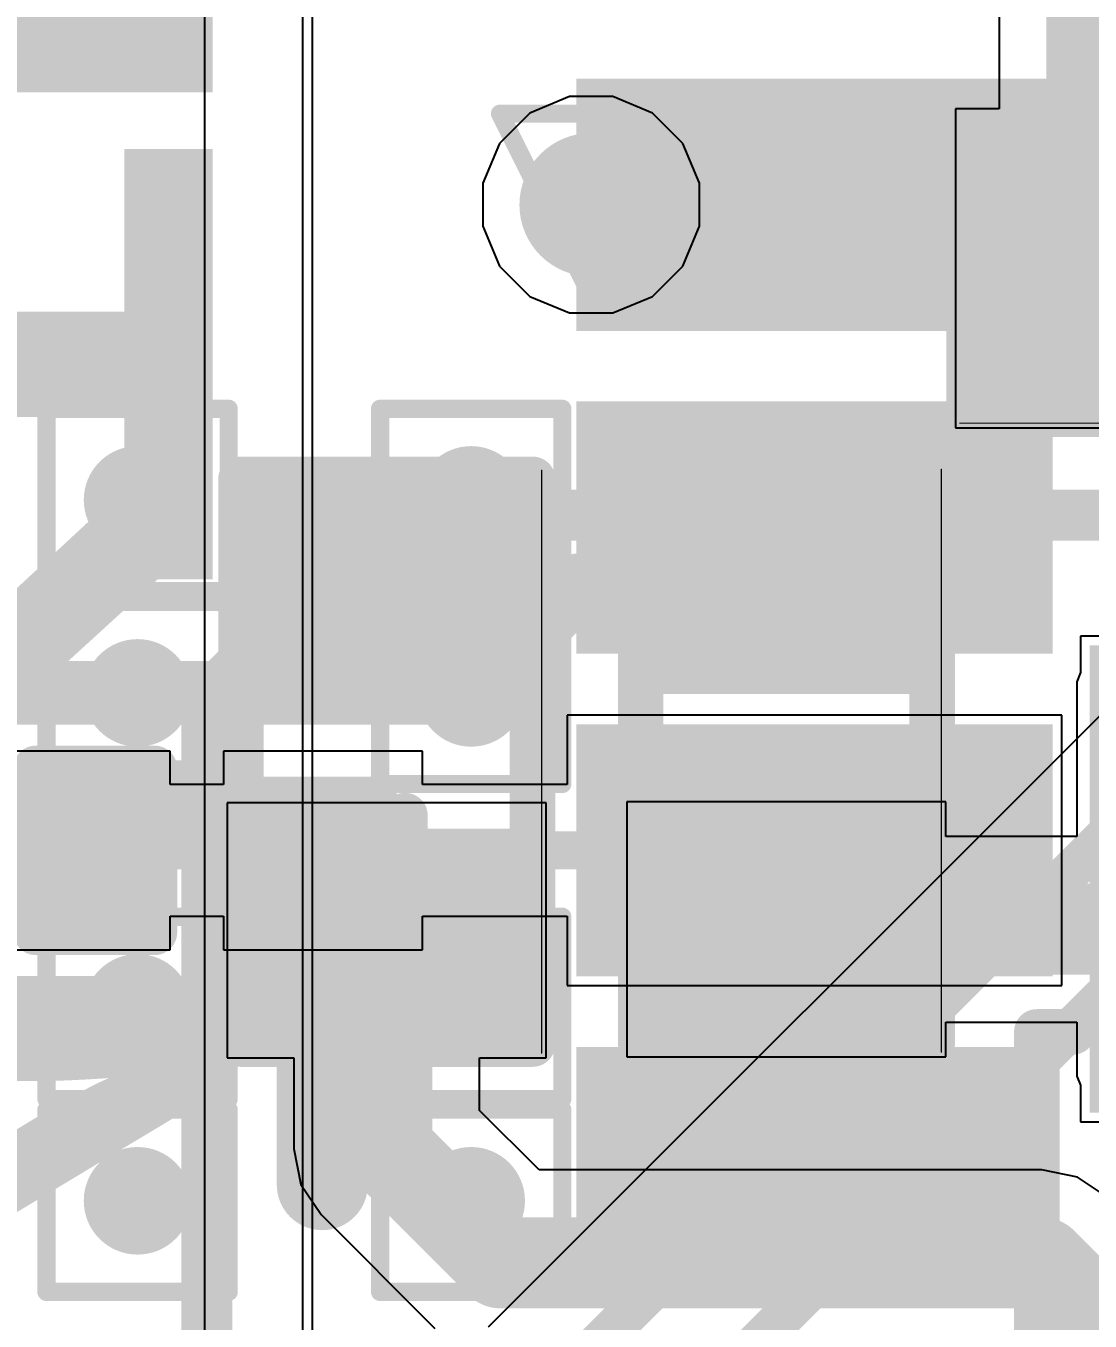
# Model space of a CAD drawing. Header units: inches. Extents: x -6 to 284, y -12 to 154.
# Drawn here: x 17.162 to 20.129, y 9.283 to 12.894 of the extents above; entities that cross this region are included whole.
import ezdxf

# ---------------------------------------------------------------- set-up
doc = ezdxf.new("R2010")
doc.units = ezdxf.units.IN
for name, color, linetype in [('Bottom Layer', 5, 'Continuous'), ('Bottom Overlay', 54, 'Continuous'), ('Bottom Paste', 16, 'Continuous'), ('Bottom Solder', 6, 'Continuous'), ('Drill Drawing', 1, 'Continuous'), ('GND-1', 16, 'Continuous'), ('GND-2', 90, 'Continuous'), ('GND-3', 216, 'Continuous'), ('GND-4', 54, 'Continuous'), ('PWR-1', 156, 'Continuous'), ('PWR-2', 130, 'Continuous'), ('Signal L1', 76, 'Continuous'), ('Signal L2', 6, 'Continuous'), ('Top Layer', 1, 'Continuous'), ('Top Overlay', 2, 'Continuous'), ('Top Paste', 8, 'Continuous'), ('Top Solder', 216, 'Continuous'), ('Via Holes', 16, 'Continuous')]:
    doc.layers.add(name, color=color, linetype=linetype)
doc.styles.add('Bauhaus 93_Bold', font='', dxfattribs={"height": 0.2})
doc.styles.get('Bauhaus 93_Bold').set_extended_font_data('Bauhaus 93', bold=True)

# ---------------------------------------------------------------- blocks, each defined once
blk = doc.blocks.new('SOT_23_5_B_14')
at = {"layer": 'Bottom Solder'}
blk.add_hatch(color=6, dxfattribs=at).paths.add_polyline_path([(0.6484, 1.3516), (1.9516, 1.3516), (1.9516, 0.5484), (0.6484, 0.5484)])
at = {"layer": 'Bottom Overlay'}
for points in [[(-0.879, 1.4986, 0.127, 0.127, 0), (0.8736, 1.4986, 0.127, 0.127, 0)], [(0.8736, 1.4986, 0.127, 0.127, 0), (0.8736, 1.3986, 0.127, 0.127, 0)]]:
    blk.add_lwpolyline(points, format="xyseb", dxfattribs=at)
for points in [[(0.8418, 1.4986, 0.0635, 0.0635, 1), (0.9053, 1.4986, 0.0635, 0.0635, 1)], [(0.8418, 1.4986, 0.0635, 0.0635, 1), (0.9053, 1.4986, 0.0635, 0.0635, 1)], [(0.8418, 1.3986, 0.0635, 0.0635, 1), (0.9053, 1.3986, 0.0635, 0.0635, 1)]]:
    blk.add_lwpolyline(points, format="xyseb", close=True, dxfattribs=at)
blk = doc.blocks.new('R___0402_B_41')
at = {"layer": 'Bottom Layer'}
for points in [[(-0.2413, 0.3175), (-0.2413, -0.3175), (-0.6985, -0.3175), (-0.6985, 0.3175)], [(0.6985, 0.3175), (0.6985, -0.3175), (0.2413, -0.3175), (0.2413, 0.3175)]]:
    blk.add_hatch(color=5, dxfattribs=at).paths.add_polyline_path(points)
at = {"layer": 'Bottom Paste'}
for points in [[(-0.2413, 0.3175), (-0.2413, -0.3175), (-0.6985, -0.3175), (-0.6985, 0.3175)], [(0.6985, 0.3175), (0.6985, -0.3175), (0.2413, -0.3175), (0.2413, 0.3175)]]:
    blk.add_hatch(color=16, dxfattribs=at).paths.add_polyline_path(points)
at = {"layer": 'Bottom Solder'}
for points in [[(-0.1863, 0.3725), (-0.1863, -0.3725), (-0.7535, -0.3725), (-0.7535, 0.3725)], [(0.7535, 0.3725), (0.7535, -0.3725), (0.1863, -0.3725), (0.1863, 0.3725)]]:
    blk.add_hatch(color=6, dxfattribs=at).paths.add_polyline_path(points)
at = {"layer": 'Bottom Overlay'}
for points in [[(0.7874, 0.4064, 0.127, 0.127, 0), (-0.7874, 0.4064, 0.127, 0.127, 0)], [(-0.7874, -0.4064, 0.127, 0.127, 0), (-0.7874, 0.4064, 0.127, 0.127, 0)], [(0.7874, -0.4064, 0.127, 0.127, 0), (0.7874, 0.4064, 0.127, 0.127, 0)], [(0.8128, 0.4318, 0.00323, 0.00323, 0), (-0.8128, 0.4318, 0.00323, 0.00323, 0)], [(0.7874, -0.4064, 0.127, 0.127, 0), (-0.7874, -0.4064, 0.127, 0.127, 0)]]:
    blk.add_lwpolyline(points, format="xyseb", dxfattribs=at)
for points in [[(-0.8191, 0.4064, 0.0635, 0.0635, 1), (-0.7556, 0.4064, 0.0635, 0.0635, 1)], [(-0.8191, 0.4064, 0.0635, 0.0635, 1), (-0.7556, 0.4064, 0.0635, 0.0635, 1)], [(0.7556, 0.4064, 0.0635, 0.0635, 1), (0.8191, 0.4064, 0.0635, 0.0635, 1)], [(0.7556, 0.4064, 0.0635, 0.0635, 1), (0.8191, 0.4064, 0.0635, 0.0635, 1)], [(-0.8136, 0.4318, 0.00161, 0.00161, 1), (-0.812, 0.4318, 0.00161, 0.00161, 1)], [(0.812, 0.4318, 0.00161, 0.00161, 1), (0.8136, 0.4318, 0.00161, 0.00161, 1)], [(-0.8191, -0.4064, 0.0635, 0.0635, 1), (-0.7556, -0.4064, 0.0635, 0.0635, 1)], [(-0.8191, -0.4064, 0.0635, 0.0635, 1), (-0.7556, -0.4064, 0.0635, 0.0635, 1)], [(0.7556, -0.4064, 0.0635, 0.0635, 1), (0.8191, -0.4064, 0.0635, 0.0635, 1)], [(0.7556, -0.4064, 0.0635, 0.0635, 1), (0.8191, -0.4064, 0.0635, 0.0635, 1)]]:
    blk.add_lwpolyline(points, format="xyseb", close=True, dxfattribs=at)
blk = doc.blocks.new('R___0402_B_47')
at = {"layer": 'Bottom Layer'}
for points in [[(-0.2413, 0.3175), (-0.2413, -0.3175), (-0.6985, -0.3175), (-0.6985, 0.3175)], [(0.6985, 0.3175), (0.6985, -0.3175), (0.2413, -0.3175), (0.2413, 0.3175)]]:
    blk.add_hatch(color=5, dxfattribs=at).paths.add_polyline_path(points)
at = {"layer": 'Bottom Paste'}
for points in [[(-0.2413, 0.3175), (-0.2413, -0.3175), (-0.6985, -0.3175), (-0.6985, 0.3175)], [(0.6985, 0.3175), (0.6985, -0.3175), (0.2413, -0.3175), (0.2413, 0.3175)]]:
    blk.add_hatch(color=16, dxfattribs=at).paths.add_polyline_path(points)
at = {"layer": 'Bottom Solder'}
for points in [[(-0.1863, 0.3725), (-0.1863, -0.3725), (-0.7535, -0.3725), (-0.7535, 0.3725)], [(0.7535, 0.3725), (0.7535, -0.3725), (0.1863, -0.3725), (0.1863, 0.3725)]]:
    blk.add_hatch(color=6, dxfattribs=at).paths.add_polyline_path(points)
at = {"layer": 'Bottom Overlay'}
for points in [[(0.7874, 0.4064, 0.127, 0.127, 0), (-0.7874, 0.4064, 0.127, 0.127, 0)], [(-0.7874, -0.4064, 0.127, 0.127, 0), (-0.7874, 0.4064, 0.127, 0.127, 0)], [(0.7874, -0.4064, 0.127, 0.127, 0), (0.7874, 0.4064, 0.127, 0.127, 0)], [(0.8128, 0.4318, 0.00323, 0.00323, 0), (-0.8128, 0.4318, 0.00323, 0.00323, 0)], [(0.7874, -0.4064, 0.127, 0.127, 0), (-0.7874, -0.4064, 0.127, 0.127, 0)]]:
    blk.add_lwpolyline(points, format="xyseb", dxfattribs=at)
for points in [[(-0.8191, 0.4064, 0.0635, 0.0635, 1), (-0.7556, 0.4064, 0.0635, 0.0635, 1)], [(-0.8191, 0.4064, 0.0635, 0.0635, 1), (-0.7556, 0.4064, 0.0635, 0.0635, 1)], [(0.7556, 0.4064, 0.0635, 0.0635, 1), (0.8191, 0.4064, 0.0635, 0.0635, 1)], [(0.7556, 0.4064, 0.0635, 0.0635, 1), (0.8191, 0.4064, 0.0635, 0.0635, 1)], [(-0.8136, 0.4318, 0.00161, 0.00161, 1), (-0.812, 0.4318, 0.00161, 0.00161, 1)], [(0.812, 0.4318, 0.00161, 0.00161, 1), (0.8136, 0.4318, 0.00161, 0.00161, 1)], [(-0.8191, -0.4064, 0.0635, 0.0635, 1), (-0.7556, -0.4064, 0.0635, 0.0635, 1)], [(-0.8191, -0.4064, 0.0635, 0.0635, 1), (-0.7556, -0.4064, 0.0635, 0.0635, 1)], [(0.7557, -0.4064, 0.0635, 0.0635, 1), (0.8192, -0.4064, 0.0635, 0.0635, 1)], [(0.7557, -0.4064, 0.0635, 0.0635, 1), (0.8192, -0.4064, 0.0635, 0.0635, 1)]]:
    blk.add_lwpolyline(points, format="xyseb", close=True, dxfattribs=at)
blk = doc.blocks.new('R___0402_B_48')
at = {"layer": 'Bottom Layer'}
for points in [[(-0.2413, 0.3175), (-0.2413, -0.3175), (-0.6985, -0.3175), (-0.6985, 0.3175)], [(0.6985, 0.3175), (0.6985, -0.3175), (0.2413, -0.3175), (0.2413, 0.3175)]]:
    blk.add_hatch(color=5, dxfattribs=at).paths.add_polyline_path(points)
at = {"layer": 'Bottom Paste'}
for points in [[(-0.2413, 0.3175), (-0.2413, -0.3175), (-0.6985, -0.3175), (-0.6985, 0.3175)], [(0.6985, 0.3175), (0.6985, -0.3175), (0.2413, -0.3175), (0.2413, 0.3175)]]:
    blk.add_hatch(color=16, dxfattribs=at).paths.add_polyline_path(points)
at = {"layer": 'Bottom Solder'}
for points in [[(-0.1863, 0.3725), (-0.1863, -0.3725), (-0.7535, -0.3725), (-0.7535, 0.3725)], [(0.7535, 0.3725), (0.7535, -0.3725), (0.1863, -0.3725), (0.1863, 0.3725)]]:
    blk.add_hatch(color=6, dxfattribs=at).paths.add_polyline_path(points)
at = {"layer": 'Bottom Overlay'}
for points in [[(0.7874, 0.4064, 0.127, 0.127, 0), (-0.7874, 0.4064, 0.127, 0.127, 0)], [(-0.7874, 0.4064, 0.127, 0.127, 0), (-0.7874, -0.4064, 0.127, 0.127, 0)], [(0.7874, 0.4064, 0.127, 0.127, 0), (0.7874, -0.4064, 0.127, 0.127, 0)], [(0.8128, 0.4318, 0.00323, 0.00323, 0), (-0.8128, 0.4318, 0.00323, 0.00323, 0)], [(0.7874, -0.4064, 0.127, 0.127, 0), (-0.7874, -0.4064, 0.127, 0.127, 0)]]:
    blk.add_lwpolyline(points, format="xyseb", dxfattribs=at)
for points in [[(-0.8191, 0.4064, 0.0635, 0.0635, 1), (-0.7556, 0.4064, 0.0635, 0.0635, 1)], [(-0.8191, 0.4064, 0.0635, 0.0635, 1), (-0.7556, 0.4064, 0.0635, 0.0635, 1)], [(0.7556, 0.4064, 0.0635, 0.0635, 1), (0.8191, 0.4064, 0.0635, 0.0635, 1)], [(0.7556, 0.4064, 0.0635, 0.0635, 1), (0.8191, 0.4064, 0.0635, 0.0635, 1)], [(-0.8136, 0.4318, 0.00161, 0.00161, 1), (-0.812, 0.4318, 0.00161, 0.00161, 1)], [(0.812, 0.4318, 0.00161, 0.00161, 1), (0.8136, 0.4318, 0.00161, 0.00161, 1)], [(-0.8191, -0.4064, 0.0635, 0.0635, 1), (-0.7556, -0.4064, 0.0635, 0.0635, 1)], [(-0.8191, -0.4064, 0.0635, 0.0635, 1), (-0.7556, -0.4064, 0.0635, 0.0635, 1)], [(0.7556, -0.4064, 0.0635, 0.0635, 1), (0.8191, -0.4064, 0.0635, 0.0635, 1)], [(0.7556, -0.4064, 0.0635, 0.0635, 1), (0.8191, -0.4064, 0.0635, 0.0635, 1)]]:
    blk.add_lwpolyline(points, format="xyseb", close=True, dxfattribs=at)
blk = doc.blocks.new('AP6275S__125')
at = {"layer": 'Top Layer'}
for points in [[(-7.7475, -0.65), (-6.6225, -0.65), (-6.6225, -1.15), (-7.7475, -1.15)], [(-7.7475, -1.55), (-6.6225, -1.55), (-6.6225, -2.05), (-7.7475, -2.05)], [(-7.7475, -2.45), (-6.6225, -2.45), (-6.6225, -2.95), (-7.7475, -2.95)], [(-7.7475, -3.35), (-6.6225, -3.35), (-6.6225, -3.85), (-7.7475, -3.85)]]:
    blk.add_hatch(color=1, dxfattribs=at).paths.add_polyline_path(points)
at = {"layer": 'Top Paste'}
for points in [[(-7.7475, -0.65), (-6.6225, -0.65), (-6.6225, -1.15), (-7.7475, -1.15)], [(-7.7475, -1.55), (-6.6225, -1.55), (-6.6225, -2.05), (-7.7475, -2.05)], [(-7.7475, -2.45), (-6.6225, -2.45), (-6.6225, -2.95), (-7.7475, -2.95)], [(-7.7475, -3.35), (-6.6225, -3.35), (-6.6225, -3.85), (-7.7475, -3.85)]]:
    blk.add_hatch(color=8, dxfattribs=at).paths.add_polyline_path(points)
at = {"layer": 'Top Solder'}
for points in [[(-7.8491, -0.5484), (-6.5209, -0.5484), (-6.5209, -1.2516), (-7.8491, -1.2516)], [(-7.8491, -1.4484), (-6.5209, -1.4484), (-6.5209, -2.1516), (-7.8491, -2.1516)], [(-7.8491, -2.3484), (-6.5209, -2.3484), (-6.5209, -3.0516), (-7.8491, -3.0516)], [(-7.8491, -3.2484), (-6.5209, -3.2484), (-6.5209, -3.9516), (-7.8491, -3.9516)]]:
    blk.add_hatch(color=216, dxfattribs=at).paths.add_polyline_path(points)
blk = doc.blocks.new('C___0201_331')
at = {"layer": 'Top Layer'}
for points in [[(-0.45, 0.15), (-0.15, 0.15), (-0.15, -0.15), (-0.45, -0.15)], [(0.15, 0.15), (0.45, 0.15), (0.45, -0.15), (0.15, -0.15)]]:
    blk.add_hatch(color=1, dxfattribs=at).paths.add_polyline_path(points)
at = {"layer": 'Top Paste'}
for points in [[(-0.45, 0.15), (-0.15, 0.15), (-0.15, -0.15), (-0.45, -0.15)], [(0.15, 0.15), (0.45, 0.15), (0.45, -0.15), (0.15, -0.15)]]:
    blk.add_hatch(color=8, dxfattribs=at).paths.add_polyline_path(points)
at = {"layer": 'Top Solder'}
for points in [[(-0.505, 0.205), (-0.095, 0.205), (-0.095, -0.205), (-0.505, -0.205)], [(0.095, 0.205), (0.505, 0.205), (0.505, -0.205), (0.095, -0.205)]]:
    blk.add_hatch(color=216, dxfattribs=at).paths.add_polyline_path(points)
at = {"layer": 'Top Overlay'}
for points in [[(-0.5334, 0.2286, 0.127, 0.127, 0), (-0.2032, 0.2286, 0.127, 0.127, 0)], [(-0.5334, -0.2286, 0.127, 0.127, 0), (-0.5334, 0.2286, 0.127, 0.127, 0)], [(0.2032, 0.2286, 0.127, 0.127, 0), (0.5334, 0.2286, 0.127, 0.127, 0)], [(0.5334, -0.2286, 0.127, 0.127, 0), (0.5334, 0.2286, 0.127, 0.127, 0)], [(-0.2032, -0.2286, 0.127, 0.127, 0), (-0.5334, -0.2286, 0.127, 0.127, 0)], [(0.5334, -0.2286, 0.127, 0.127, 0), (0.2032, -0.2286, 0.127, 0.127, 0)]]:
    blk.add_lwpolyline(points, format="xyseb", dxfattribs=at)
for points in [[(-0.5652, 0.2286, 0.0635, 0.0635, 1), (-0.5017, 0.2286, 0.0635, 0.0635, 1)], [(-0.5652, 0.2286, 0.0635, 0.0635, 1), (-0.5017, 0.2286, 0.0635, 0.0635, 1)], [(-0.235, 0.2286, 0.0635, 0.0635, 1), (-0.1715, 0.2286, 0.0635, 0.0635, 1)], [(0.1714, 0.2286, 0.0635, 0.0635, 1), (0.2349, 0.2286, 0.0635, 0.0635, 1)], [(0.5016, 0.2286, 0.0635, 0.0635, 1), (0.5651, 0.2286, 0.0635, 0.0635, 1)], [(0.5016, 0.2286, 0.0635, 0.0635, 1), (0.5651, 0.2286, 0.0635, 0.0635, 1)], [(-0.5652, -0.2286, 0.0635, 0.0635, 1), (-0.5017, -0.2286, 0.0635, 0.0635, 1)], [(-0.5652, -0.2286, 0.0635, 0.0635, 1), (-0.5017, -0.2286, 0.0635, 0.0635, 1)], [(-0.235, -0.2286, 0.0635, 0.0635, 1), (-0.1715, -0.2286, 0.0635, 0.0635, 1)], [(0.1714, -0.2286, 0.0635, 0.0635, 1), (0.2349, -0.2286, 0.0635, 0.0635, 1)], [(0.5016, -0.2286, 0.0635, 0.0635, 1), (0.5651, -0.2286, 0.0635, 0.0635, 1)], [(0.5016, -0.2286, 0.0635, 0.0635, 1), (0.5651, -0.2286, 0.0635, 0.0635, 1)]]:
    blk.add_lwpolyline(points, format="xyseb", close=True, dxfattribs=at)
blk = doc.blocks.new('CAP_0201_488')
at = {"layer": 'Top Layer'}
for points in [[(-0.45, 0.15), (-0.15, 0.15), (-0.15, -0.15), (-0.45, -0.15)], [(0.15, 0.15), (0.45, 0.15), (0.45, -0.15), (0.15, -0.15)]]:
    blk.add_hatch(color=1, dxfattribs=at).paths.add_polyline_path(points)
at = {"layer": 'Top Paste'}
for points in [[(-0.45, 0.15), (-0.15, 0.15), (-0.15, -0.15), (-0.45, -0.15)], [(0.15, 0.15), (0.45, 0.15), (0.45, -0.15), (0.15, -0.15)]]:
    blk.add_hatch(color=8, dxfattribs=at).paths.add_polyline_path(points)
at = {"layer": 'Top Solder'}
for points in [[(-0.505, 0.205), (-0.095, 0.205), (-0.095, -0.205), (-0.505, -0.205)], [(0.095, 0.205), (0.505, 0.205), (0.505, -0.205), (0.095, -0.205)]]:
    blk.add_hatch(color=216, dxfattribs=at).paths.add_polyline_path(points)
at = {"layer": 'Top Overlay'}
for points in [[(-0.2032, 0.2286, 0.127, 0.127, 0), (-0.5334, 0.2286, 0.127, 0.127, 0)], [(-0.5334, 0.2286, 0.127, 0.127, 0), (-0.5334, -0.2286, 0.127, 0.127, 0)], [(0.5334, 0.2286, 0.127, 0.127, 0), (0.2032, 0.2286, 0.127, 0.127, 0)], [(0.5334, 0.2286, 0.127, 0.127, 0), (0.5334, -0.2286, 0.127, 0.127, 0)], [(-0.2032, -0.2286, 0.127, 0.127, 0), (-0.5334, -0.2286, 0.127, 0.127, 0)], [(0.5334, -0.2286, 0.127, 0.127, 0), (0.2032, -0.2286, 0.127, 0.127, 0)]]:
    blk.add_lwpolyline(points, format="xyseb", dxfattribs=at)
for points in [[(-0.5651, 0.2286, 0.0635, 0.0635, 1), (-0.5016, 0.2286, 0.0635, 0.0635, 1)], [(-0.5651, 0.2286, 0.0635, 0.0635, 1), (-0.5016, 0.2286, 0.0635, 0.0635, 1)], [(-0.2349, 0.2286, 0.0635, 0.0635, 1), (-0.1714, 0.2286, 0.0635, 0.0635, 1)], [(0.1714, 0.2286, 0.0635, 0.0635, 1), (0.2349, 0.2286, 0.0635, 0.0635, 1)], [(0.5016, 0.2286, 0.0635, 0.0635, 1), (0.5651, 0.2286, 0.0635, 0.0635, 1)], [(0.5016, 0.2286, 0.0635, 0.0635, 1), (0.5651, 0.2286, 0.0635, 0.0635, 1)], [(-0.5651, -0.2286, 0.0635, 0.0635, 1), (-0.5016, -0.2286, 0.0635, 0.0635, 1)], [(-0.5651, -0.2286, 0.0635, 0.0635, 1), (-0.5016, -0.2286, 0.0635, 0.0635, 1)], [(-0.2349, -0.2286, 0.0635, 0.0635, 1), (-0.1714, -0.2286, 0.0635, 0.0635, 1)], [(0.1714, -0.2286, 0.0635, 0.0635, 1), (0.2349, -0.2286, 0.0635, 0.0635, 1)], [(0.5016, -0.2286, 0.0635, 0.0635, 1), (0.5651, -0.2286, 0.0635, 0.0635, 1)], [(0.5016, -0.2286, 0.0635, 0.0635, 1), (0.5651, -0.2286, 0.0635, 0.0635, 1)]]:
    blk.add_lwpolyline(points, format="xyseb", close=True, dxfattribs=at)

msp = doc.modelspace()

# ---------------------------------------------------------------- hatches: boundary and pattern name
at = {"layer": 'Bottom Layer'}
h = msp.add_hatch(color=5, dxfattribs=at)
edge = h.paths.add_edge_path()
edge.add_arc((18.7381, 12.3951), 0.2, 0, 360)
at = {"layer": 'GND-1'}
h = msp.add_hatch(color=16, dxfattribs=at)
edge = h.paths.add_edge_path()
edge.add_arc((18.7381, 12.3951), 0.2, 0, 360)
h = msp.add_hatch(color=16, dxfattribs=at)
edge = h.paths.add_edge_path()
edge.add_arc((17.4736, 11.5722), 0.15, 0, 360)
h = msp.add_hatch(color=16, dxfattribs=at)
edge = h.paths.add_edge_path()
edge.add_arc((18.4036, 11.5722), 0.15, 0, 360)
h = msp.add_hatch(color=16, dxfattribs=at)
edge = h.paths.add_edge_path()
edge.add_arc((17.4736, 11.0341), 0.15, 0, 360)
h = msp.add_hatch(color=16, dxfattribs=at)
edge = h.paths.add_edge_path()
edge.add_arc((18.4036, 11.0341), 0.15, 0, 360)
h = msp.add_hatch(color=16, dxfattribs=at)
edge = h.paths.add_edge_path()
edge.add_arc((17.4736, 10.156), 0.15, 0, 360)
h = msp.add_hatch(color=16, dxfattribs=at)
edge = h.paths.add_edge_path()
edge.add_arc((18.4036, 10.156), 0.15, 0, 360)
h = msp.add_hatch(color=16, dxfattribs=at)
edge = h.paths.add_edge_path()
edge.add_arc((17.4736, 9.618), 0.15, 0, 360)
h = msp.add_hatch(color=16, dxfattribs=at)
edge = h.paths.add_edge_path()
edge.add_arc((18.4036, 9.618), 0.15, 0, 360)
at = {"layer": 'GND-2'}
h = msp.add_hatch(color=90, dxfattribs=at)
edge = h.paths.add_edge_path()
edge.add_arc((18.7381, 12.3951), 0.2, 0, 360)
at = {"layer": 'GND-3'}
h = msp.add_hatch(color=216, dxfattribs=at)
edge = h.paths.add_edge_path()
edge.add_arc((18.7381, 12.3951), 0.2, 0, 360)
at = {"layer": 'GND-4'}
h = msp.add_hatch(color=54, dxfattribs=at)
edge = h.paths.add_edge_path()
edge.add_arc((18.7381, 12.3951), 0.2, 0, 360)
at = {"layer": 'PWR-1'}
h = msp.add_hatch(color=156, dxfattribs=at)
edge = h.paths.add_edge_path()
edge.add_arc((18.7381, 12.3951), 0.2, 0, 360)
at = {"layer": 'PWR-2'}
h = msp.add_hatch(color=130, dxfattribs=at)
edge = h.paths.add_edge_path()
edge.add_arc((18.7381, 12.3951), 0.2, 0, 360)
at = {"layer": 'Signal L1'}
h = msp.add_hatch(color=76, dxfattribs=at)
edge = h.paths.add_edge_path()
edge.add_arc((18.7381, 12.3951), 0.2, 0, 360)
h = msp.add_hatch(color=76, dxfattribs=at)
edge = h.paths.add_edge_path()
edge.add_arc((17.4736, 11.5722), 0.15, 0, 360)
h = msp.add_hatch(color=76, dxfattribs=at)
edge = h.paths.add_edge_path()
edge.add_arc((18.4036, 11.5722), 0.15, 0, 360)
h = msp.add_hatch(color=76, dxfattribs=at)
edge = h.paths.add_edge_path()
edge.add_arc((17.4736, 11.0341), 0.15, 0, 360)
h = msp.add_hatch(color=76, dxfattribs=at)
edge = h.paths.add_edge_path()
edge.add_arc((18.4036, 11.0341), 0.15, 0, 360)
h = msp.add_hatch(color=76, dxfattribs=at)
edge = h.paths.add_edge_path()
edge.add_arc((17.4736, 10.156), 0.15, 0, 360)
h = msp.add_hatch(color=76, dxfattribs=at)
edge = h.paths.add_edge_path()
edge.add_arc((18.4036, 10.156), 0.15, 0, 360)
h = msp.add_hatch(color=76, dxfattribs=at)
edge = h.paths.add_edge_path()
edge.add_arc((17.4736, 9.618), 0.15, 0, 360)
h = msp.add_hatch(color=76, dxfattribs=at)
edge = h.paths.add_edge_path()
edge.add_arc((18.4036, 9.618), 0.15, 0, 360)
at = {"layer": 'Signal L2'}
h = msp.add_hatch(color=6, dxfattribs=at)
edge = h.paths.add_edge_path()
edge.add_arc((18.7381, 12.3951), 0.2, 0, 360)
at = {"layer": 'Top Layer'}
h = msp.add_hatch(color=1, dxfattribs=at)
edge = h.paths.add_edge_path()
edge.add_arc((18.7381, 12.3951), 0.2, 0, 360)
h = msp.add_hatch(color=1, dxfattribs=at)
edge = h.paths.add_edge_path()
edge.add_arc((17.4736, 11.5722), 0.15, 0, 360)
h = msp.add_hatch(color=1, dxfattribs=at)
edge = h.paths.add_edge_path()
edge.add_arc((18.4036, 11.5722), 0.15, 0, 360)
h = msp.add_hatch(color=1, dxfattribs=at)
edge = h.paths.add_edge_path()
edge.add_arc((17.4736, 11.0341), 0.15, 0, 360)
h = msp.add_hatch(color=1, dxfattribs=at)
edge = h.paths.add_edge_path()
edge.add_arc((18.4036, 11.0341), 0.15, 0, 360)
h = msp.add_hatch(color=1, dxfattribs=at)
edge = h.paths.add_edge_path()
edge.add_arc((17.4736, 10.156), 0.15, 0, 360)
h = msp.add_hatch(color=1, dxfattribs=at)
edge = h.paths.add_edge_path()
edge.add_arc((18.4036, 10.156), 0.15, 0, 360)
h = msp.add_hatch(color=1, dxfattribs=at)
edge = h.paths.add_edge_path()
edge.add_arc((17.4736, 9.618), 0.15, 0, 360)
h = msp.add_hatch(color=1, dxfattribs=at)
edge = h.paths.add_edge_path()
edge.add_arc((18.4036, 9.618), 0.15, 0, 360)
at = {"layer": 'Via Holes'}
h = msp.add_hatch(color=7, dxfattribs=at)
edge = h.paths.add_edge_path()
edge.add_arc((18.7381, 12.3951), 0.1, 0, 360)
h = msp.add_hatch(color=7, dxfattribs=at)
edge = h.paths.add_edge_path()
edge.add_arc((17.4736, 11.5722), 0.075, 0, 360)
h = msp.add_hatch(color=7, dxfattribs=at)
edge = h.paths.add_edge_path()
edge.add_arc((18.4036, 11.5722), 0.075, 0, 360)
h = msp.add_hatch(color=7, dxfattribs=at)
edge = h.paths.add_edge_path()
edge.add_arc((17.4736, 11.0341), 0.075, 0, 360)
h = msp.add_hatch(color=7, dxfattribs=at)
edge = h.paths.add_edge_path()
edge.add_arc((18.4036, 11.0341), 0.075, 0, 360)
h = msp.add_hatch(color=7, dxfattribs=at)
edge = h.paths.add_edge_path()
edge.add_arc((17.4736, 10.156), 0.075, 0, 360)
h = msp.add_hatch(color=7, dxfattribs=at)
edge = h.paths.add_edge_path()
edge.add_arc((18.4036, 10.156), 0.075, 0, 360)
h = msp.add_hatch(color=7, dxfattribs=at)
edge = h.paths.add_edge_path()
edge.add_arc((17.4736, 9.618), 0.075, 0, 360)
h = msp.add_hatch(color=7, dxfattribs=at)
edge = h.paths.add_edge_path()
edge.add_arc((18.4036, 9.618), 0.075, 0, 360)

# ---------------------------------------------------------------- linework, layer by layer
at = {"layer": 'Bottom Layer'}
for p, q in [((19.8759, 13.0551), (19.8759, 12.6624)), ((19.8759, 12.6624), (19.7533, 12.6624)), ((19.7533, 12.6624), (19.7533, 11.7734)), ((19.7533, 11.7734), (20.3051, 11.7734)), ((20.2038, 11.1923), (20.1021, 11.1923)), ((20.1021, 11.1923), (20.1021, 11.0906)), ((20.1021, 11.0906), (20.0916, 11.0653)), ((20.0916, 11.0653), (20.0916, 10.6341)), ((18.6128, 10.728), (17.7238, 10.728)), ((17.7238, 10.728), (17.7238, 10.0168)), ((18.6128, 10.0168), (18.6128, 10.728)), ((19.727, 10.7308), (18.838, 10.7308)), ((18.838, 10.7308), (18.838, 10.0196)), ((19.727, 10.6341), (19.727, 10.7308)), ((20.0916, 10.6341), (19.727, 10.6341)), ((19.727, 10.0196), (19.727, 10.1162)), ((19.727, 10.1162), (20.0916, 10.1162)), ((20.0916, 10.1162), (20.0916, 9.9653)), ((17.7238, 10.0168), (17.9093, 10.0168)), ((17.9093, 10.0168), (17.9093, 9.7626)), ((18.4272, 9.8698), (18.4272, 10.0168)), ((18.4272, 10.0168), (18.6128, 10.0168)), ((18.838, 10.0196), (19.727, 10.0196)), ((20.0916, 9.9653), (20.1021, 9.94)), ((20.1021, 9.94), (20.1021, 9.8383)), ((18.593, 9.704), (18.4272, 9.8698)), ((20.1021, 9.8383), (20.2038, 9.8383)), ((17.9093, 9.7626), (17.929, 9.6635)), ((19.9947, 9.704), (18.593, 9.704)), ((20.0938, 9.6843), (19.9947, 9.704)), ((20.1778, 9.6282), (20.0938, 9.6843)), ((17.929, 9.6635), (17.9851, 9.5794)), ((17.9851, 9.5794), (18.3026, 9.2619))]:
    msp.add_line(p, q, dxfattribs=at)
for points in [[(20.1089, 12.2179, 0.2032, 0.2032, 0), (20.1089, 13.0551, 0.2032, 0.2032, 0)], [(18.1683, 9.7626, 0.254, 0.254, 0), (18.1683, 10.3724, 0.254, 0.254, 0)], [(19.2825, 10.3752, 0.254, 0.254, 0), (20.389, 10.3752, 0.254, 0.254, 0)], [(18.1683, 9.7626, 0.254, 0.254, 0), (18.4858, 9.4451, 0.254, 0.254, 0)], [(18.4858, 9.4451, 0.254, 0.254, 0), (19.9947, 9.4451, 0.254, 0.254, 0)], [(19.9947, 9.4451, 0.254, 0.254, 0), (20.5291, 8.9107, 0.254, 0.254, 0)]]:
    msp.add_lwpolyline(points, format="xyseb", dxfattribs=at)
for points in [[(20.0581, 12.2179, 0.1016, 0.1016, 1), (20.1597, 12.2179, 0.1016, 0.1016, 1)], [(18.1048, 10.3724, 0.127, 0.127, 1), (18.2318, 10.3724, 0.127, 0.127, 1)], [(19.219, 10.3752, 0.127, 0.127, 1), (19.346, 10.3752, 0.127, 0.127, 1)], [(18.1048, 9.7626, 0.127, 0.127, 1), (18.2318, 9.7626, 0.127, 0.127, 1)], [(18.1048, 9.7626, 0.127, 0.127, 1), (18.2318, 9.7626, 0.127, 0.127, 1)], [(18.4223, 9.4451, 0.127, 0.127, 1), (18.5493, 9.4451, 0.127, 0.127, 1)], [(18.4223, 9.4451, 0.127, 0.127, 1), (18.5493, 9.4451, 0.127, 0.127, 1)], [(19.9312, 9.4451, 0.127, 0.127, 1), (20.0582, 9.4451, 0.127, 0.127, 1)], [(19.9312, 9.4451, 0.127, 0.127, 1), (20.0582, 9.4451, 0.127, 0.127, 1)]]:
    msp.add_lwpolyline(points, format="xyseb", close=True, dxfattribs=at)
at = {"layer": 'Drill Drawing'}
for points in [[(18.4841, 12.6491, 0.0508, 0.0508, 0), (18.9921, 12.6491, 0.0508, 0.0508, 0)], [(18.4841, 12.6491, 0.0508, 0.0508, 0), (18.7381, 12.1411, 0.0508, 0.0508, 0)], [(18.7381, 12.1411, 0.0508, 0.0508, 0), (18.9921, 12.6491, 0.0508, 0.0508, 0)], [(17.2196, 11.8262, 0.0508, 0.0508, 0), (17.7276, 11.8262, 0.0508, 0.0508, 0)], [(17.2196, 11.3182, 0.0508, 0.0508, 0), (17.2196, 11.8262, 0.0508, 0.0508, 0)], [(17.7276, 11.3182, 0.0508, 0.0508, 0), (17.7276, 11.8262, 0.0508, 0.0508, 0)], [(18.1496, 11.8262, 0.0508, 0.0508, 0), (18.6576, 11.8262, 0.0508, 0.0508, 0)], [(18.1496, 11.3182, 0.0508, 0.0508, 0), (18.1496, 11.8262, 0.0508, 0.0508, 0)], [(18.6576, 11.3182, 0.0508, 0.0508, 0), (18.6576, 11.8262, 0.0508, 0.0508, 0)], [(17.2196, 11.3182, 0.0508, 0.0508, 0), (17.7276, 11.3182, 0.0508, 0.0508, 0)], [(18.1496, 11.3182, 0.0508, 0.0508, 0), (18.6576, 11.3182, 0.0508, 0.0508, 0)], [(17.2196, 11.2881, 0.0508, 0.0508, 0), (17.7276, 11.2881, 0.0508, 0.0508, 0)], [(17.2196, 10.7801, 0.0508, 0.0508, 0), (17.2196, 11.2881, 0.0508, 0.0508, 0)], [(17.7276, 10.7801, 0.0508, 0.0508, 0), (17.7276, 11.2881, 0.0508, 0.0508, 0)], [(18.1496, 11.2881, 0.0508, 0.0508, 0), (18.6576, 11.2881, 0.0508, 0.0508, 0)], [(18.1496, 10.7801, 0.0508, 0.0508, 0), (18.1496, 11.2881, 0.0508, 0.0508, 0)], [(18.6576, 10.7801, 0.0508, 0.0508, 0), (18.6576, 11.2881, 0.0508, 0.0508, 0)], [(17.2196, 10.7801, 0.0508, 0.0508, 0), (17.7276, 10.7801, 0.0508, 0.0508, 0)], [(18.1496, 10.7801, 0.0508, 0.0508, 0), (18.6576, 10.7801, 0.0508, 0.0508, 0)], [(17.2196, 10.41, 0.0508, 0.0508, 0), (17.7276, 10.41, 0.0508, 0.0508, 0)], [(17.2196, 9.902, 0.0508, 0.0508, 0), (17.2196, 10.41, 0.0508, 0.0508, 0)], [(17.7276, 9.902, 0.0508, 0.0508, 0), (17.7276, 10.41, 0.0508, 0.0508, 0)], [(18.1496, 10.41, 0.0508, 0.0508, 0), (18.6576, 10.41, 0.0508, 0.0508, 0)], [(18.1496, 9.902, 0.0508, 0.0508, 0), (18.1496, 10.41, 0.0508, 0.0508, 0)], [(18.6576, 9.902, 0.0508, 0.0508, 0), (18.6576, 10.41, 0.0508, 0.0508, 0)], [(17.2196, 9.902, 0.0508, 0.0508, 0), (17.7276, 9.902, 0.0508, 0.0508, 0)], [(17.2196, 9.872, 0.0508, 0.0508, 0), (17.7276, 9.872, 0.0508, 0.0508, 0)], [(17.2196, 9.364, 0.0508, 0.0508, 0), (17.2196, 9.872, 0.0508, 0.0508, 0)], [(17.7276, 9.364, 0.0508, 0.0508, 0), (17.7276, 9.872, 0.0508, 0.0508, 0)], [(18.1496, 9.902, 0.0508, 0.0508, 0), (18.6576, 9.902, 0.0508, 0.0508, 0)], [(18.1496, 9.872, 0.0508, 0.0508, 0), (18.6576, 9.872, 0.0508, 0.0508, 0)], [(18.1496, 9.364, 0.0508, 0.0508, 0), (18.1496, 9.872, 0.0508, 0.0508, 0)], [(18.6576, 9.364, 0.0508, 0.0508, 0), (18.6576, 9.872, 0.0508, 0.0508, 0)], [(17.2196, 9.364, 0.0508, 0.0508, 0), (17.7276, 9.364, 0.0508, 0.0508, 0)], [(18.1496, 9.364, 0.0508, 0.0508, 0), (18.6576, 9.364, 0.0508, 0.0508, 0)]]:
    msp.add_lwpolyline(points, format="xyseb", dxfattribs=at)
for points in [[(18.4714, 12.6491, 0.0254, 0.0254, 1), (18.4968, 12.6491, 0.0254, 0.0254, 1)], [(18.4714, 12.6491, 0.0254, 0.0254, 1), (18.4968, 12.6491, 0.0254, 0.0254, 1)], [(18.9794, 12.6491, 0.0254, 0.0254, 1), (19.0048, 12.6491, 0.0254, 0.0254, 1)], [(18.9794, 12.6491, 0.0254, 0.0254, 1), (19.0048, 12.6491, 0.0254, 0.0254, 1)], [(18.7254, 12.1411, 0.0254, 0.0254, 1), (18.7508, 12.1411, 0.0254, 0.0254, 1)], [(18.7254, 12.1411, 0.0254, 0.0254, 1), (18.7508, 12.1411, 0.0254, 0.0254, 1)], [(17.2069, 11.8262, 0.0254, 0.0254, 1), (17.2323, 11.8262, 0.0254, 0.0254, 1)], [(17.2069, 11.8262, 0.0254, 0.0254, 1), (17.2323, 11.8262, 0.0254, 0.0254, 1)], [(17.7149, 11.8262, 0.0254, 0.0254, 1), (17.7403, 11.8262, 0.0254, 0.0254, 1)], [(17.7149, 11.8262, 0.0254, 0.0254, 1), (17.7403, 11.8262, 0.0254, 0.0254, 1)], [(18.1369, 11.8262, 0.0254, 0.0254, 1), (18.1623, 11.8262, 0.0254, 0.0254, 1)], [(18.1369, 11.8262, 0.0254, 0.0254, 1), (18.1623, 11.8262, 0.0254, 0.0254, 1)], [(18.6449, 11.8262, 0.0254, 0.0254, 1), (18.6703, 11.8262, 0.0254, 0.0254, 1)], [(18.6449, 11.8262, 0.0254, 0.0254, 1), (18.6703, 11.8262, 0.0254, 0.0254, 1)], [(17.2069, 11.3182, 0.0254, 0.0254, 1), (17.2323, 11.3182, 0.0254, 0.0254, 1)], [(17.2069, 11.3182, 0.0254, 0.0254, 1), (17.2323, 11.3182, 0.0254, 0.0254, 1)], [(17.7149, 11.3182, 0.0254, 0.0254, 1), (17.7403, 11.3182, 0.0254, 0.0254, 1)], [(17.7149, 11.3182, 0.0254, 0.0254, 1), (17.7403, 11.3182, 0.0254, 0.0254, 1)], [(18.1369, 11.3182, 0.0254, 0.0254, 1), (18.1623, 11.3182, 0.0254, 0.0254, 1)], [(18.1369, 11.3182, 0.0254, 0.0254, 1), (18.1623, 11.3182, 0.0254, 0.0254, 1)], [(18.6449, 11.3182, 0.0254, 0.0254, 1), (18.6703, 11.3182, 0.0254, 0.0254, 1)], [(18.6449, 11.3182, 0.0254, 0.0254, 1), (18.6703, 11.3182, 0.0254, 0.0254, 1)], [(17.2069, 11.2881, 0.0254, 0.0254, 1), (17.2323, 11.2881, 0.0254, 0.0254, 1)], [(17.2069, 11.2881, 0.0254, 0.0254, 1), (17.2323, 11.2881, 0.0254, 0.0254, 1)], [(17.7149, 11.2881, 0.0254, 0.0254, 1), (17.7403, 11.2881, 0.0254, 0.0254, 1)], [(17.7149, 11.2881, 0.0254, 0.0254, 1), (17.7403, 11.2881, 0.0254, 0.0254, 1)], [(18.1369, 11.2881, 0.0254, 0.0254, 1), (18.1623, 11.2881, 0.0254, 0.0254, 1)], [(18.1369, 11.2881, 0.0254, 0.0254, 1), (18.1623, 11.2881, 0.0254, 0.0254, 1)], [(18.6449, 11.2881, 0.0254, 0.0254, 1), (18.6703, 11.2881, 0.0254, 0.0254, 1)], [(18.6449, 11.2881, 0.0254, 0.0254, 1), (18.6703, 11.2881, 0.0254, 0.0254, 1)], [(17.2069, 10.7801, 0.0254, 0.0254, 1), (17.2323, 10.7801, 0.0254, 0.0254, 1)], [(17.2069, 10.7801, 0.0254, 0.0254, 1), (17.2323, 10.7801, 0.0254, 0.0254, 1)], [(17.7149, 10.7801, 0.0254, 0.0254, 1), (17.7403, 10.7801, 0.0254, 0.0254, 1)], [(17.7149, 10.7801, 0.0254, 0.0254, 1), (17.7403, 10.7801, 0.0254, 0.0254, 1)], [(18.1369, 10.7801, 0.0254, 0.0254, 1), (18.1623, 10.7801, 0.0254, 0.0254, 1)], [(18.1369, 10.7801, 0.0254, 0.0254, 1), (18.1623, 10.7801, 0.0254, 0.0254, 1)], [(18.6449, 10.7801, 0.0254, 0.0254, 1), (18.6703, 10.7801, 0.0254, 0.0254, 1)], [(18.6449, 10.7801, 0.0254, 0.0254, 1), (18.6703, 10.7801, 0.0254, 0.0254, 1)], [(17.2069, 10.41, 0.0254, 0.0254, 1), (17.2323, 10.41, 0.0254, 0.0254, 1)], [(17.2069, 10.41, 0.0254, 0.0254, 1), (17.2323, 10.41, 0.0254, 0.0254, 1)], [(17.7149, 10.41, 0.0254, 0.0254, 1), (17.7403, 10.41, 0.0254, 0.0254, 1)], [(17.7149, 10.41, 0.0254, 0.0254, 1), (17.7403, 10.41, 0.0254, 0.0254, 1)], [(18.1369, 10.41, 0.0254, 0.0254, 1), (18.1623, 10.41, 0.0254, 0.0254, 1)], [(18.1369, 10.41, 0.0254, 0.0254, 1), (18.1623, 10.41, 0.0254, 0.0254, 1)], [(18.6449, 10.41, 0.0254, 0.0254, 1), (18.6703, 10.41, 0.0254, 0.0254, 1)], [(18.6449, 10.41, 0.0254, 0.0254, 1), (18.6703, 10.41, 0.0254, 0.0254, 1)], [(17.2069, 9.902, 0.0254, 0.0254, 1), (17.2323, 9.902, 0.0254, 0.0254, 1)], [(17.2069, 9.902, 0.0254, 0.0254, 1), (17.2323, 9.902, 0.0254, 0.0254, 1)], [(17.2069, 9.872, 0.0254, 0.0254, 1), (17.2323, 9.872, 0.0254, 0.0254, 1)], [(17.2069, 9.872, 0.0254, 0.0254, 1), (17.2323, 9.872, 0.0254, 0.0254, 1)], [(17.7149, 9.902, 0.0254, 0.0254, 1), (17.7403, 9.902, 0.0254, 0.0254, 1)], [(17.7149, 9.902, 0.0254, 0.0254, 1), (17.7403, 9.902, 0.0254, 0.0254, 1)], [(17.7149, 9.872, 0.0254, 0.0254, 1), (17.7403, 9.872, 0.0254, 0.0254, 1)], [(17.7149, 9.872, 0.0254, 0.0254, 1), (17.7403, 9.872, 0.0254, 0.0254, 1)], [(18.1369, 9.902, 0.0254, 0.0254, 1), (18.1623, 9.902, 0.0254, 0.0254, 1)], [(18.1369, 9.902, 0.0254, 0.0254, 1), (18.1623, 9.902, 0.0254, 0.0254, 1)], [(18.1369, 9.872, 0.0254, 0.0254, 1), (18.1623, 9.872, 0.0254, 0.0254, 1)], [(18.1369, 9.872, 0.0254, 0.0254, 1), (18.1623, 9.872, 0.0254, 0.0254, 1)], [(18.6449, 9.902, 0.0254, 0.0254, 1), (18.6703, 9.902, 0.0254, 0.0254, 1)], [(18.6449, 9.902, 0.0254, 0.0254, 1), (18.6703, 9.902, 0.0254, 0.0254, 1)], [(18.6449, 9.872, 0.0254, 0.0254, 1), (18.6703, 9.872, 0.0254, 0.0254, 1)], [(18.6449, 9.872, 0.0254, 0.0254, 1), (18.6703, 9.872, 0.0254, 0.0254, 1)], [(17.2069, 9.364, 0.0254, 0.0254, 1), (17.2323, 9.364, 0.0254, 0.0254, 1)], [(17.2069, 9.364, 0.0254, 0.0254, 1), (17.2323, 9.364, 0.0254, 0.0254, 1)], [(17.7149, 9.364, 0.0254, 0.0254, 1), (17.7403, 9.364, 0.0254, 0.0254, 1)], [(17.7149, 9.364, 0.0254, 0.0254, 1), (17.7403, 9.364, 0.0254, 0.0254, 1)], [(18.1369, 9.364, 0.0254, 0.0254, 1), (18.1623, 9.364, 0.0254, 0.0254, 1)], [(18.1369, 9.364, 0.0254, 0.0254, 1), (18.1623, 9.364, 0.0254, 0.0254, 1)], [(18.6449, 9.364, 0.0254, 0.0254, 1), (18.6703, 9.364, 0.0254, 0.0254, 1)], [(18.6449, 9.364, 0.0254, 0.0254, 1), (18.6703, 9.364, 0.0254, 0.0254, 1)]]:
    msp.add_lwpolyline(points, format="xyseb", close=True, dxfattribs=at)
at = {"layer": 'PWR-1'}
for p, q in [((17.6603, 20.1009), (17.6603, -1.8304)), ((17.9612, 5.4718), (17.9612, 20.1009)), ((18.6781, 12.6967), (18.5673, 12.6508)), ((18.7981, 12.6967), (18.6781, 12.6967)), ((18.909, 12.6508), (18.7981, 12.6967)), ((18.5673, 12.6508), (18.4825, 12.5659)), ((18.9938, 12.5659), (18.909, 12.6508)), ((18.4825, 12.5659), (18.4365, 12.4551)), ((19.0397, 12.4551), (18.9938, 12.5659)), ((18.4365, 12.4551), (18.4365, 12.3351)), ((19.0397, 12.3351), (19.0397, 12.4551)), ((18.4365, 12.3351), (18.4825, 12.2242)), ((18.9938, 12.2242), (19.0397, 12.3351)), ((18.4825, 12.2242), (18.5673, 12.1394)), ((18.909, 12.1394), (18.9938, 12.2242)), ((18.5673, 12.1394), (18.6781, 12.0935)), ((18.7981, 12.0935), (18.909, 12.1394)), ((18.6781, 12.0935), (18.7981, 12.0935))]:
    msp.add_line(p, q, dxfattribs=at)
at = {"layer": 'PWR-2'}
for p, q in [((17.6603, 20.1009), (17.6603, -1.7575)), ((17.934, 5.4236), (17.934, 20.1009)), ((18.6781, 12.6967), (18.5673, 12.6508)), ((18.7981, 12.6967), (18.6781, 12.6967)), ((18.909, 12.6508), (18.7981, 12.6967)), ((18.5673, 12.6508), (18.4825, 12.5659)), ((18.9938, 12.5659), (18.909, 12.6508)), ((18.4825, 12.5659), (18.4365, 12.4551)), ((19.0397, 12.4551), (18.9938, 12.5659)), ((18.4365, 12.4551), (18.4365, 12.3351)), ((19.0397, 12.3351), (19.0397, 12.4551)), ((18.4365, 12.3351), (18.4825, 12.2242)), ((18.9938, 12.2242), (19.0397, 12.3351)), ((18.4825, 12.2242), (18.5673, 12.1394)), ((18.909, 12.1394), (18.9938, 12.2242)), ((18.5673, 12.1394), (18.6781, 12.0935)), ((18.7981, 12.0935), (18.909, 12.1394)), ((18.6781, 12.0935), (18.7981, 12.0935))]:
    msp.add_line(p, q, dxfattribs=at)
at = {"layer": 'Signal L1'}
msp.add_line((20.4454, 11.26), (18.4514, 9.266), dxfattribs=at)
for points in [[(18.5589, 9.0211, 0.1143, 0.1143, 0), (20.7219, 11.1841, 0.1143, 0.1143, 0)], [(18.6978, 8.7195, 0.1143, 0.1143, 0), (20.3429, 10.3646, 0.1143, 0.1143, 0)]]:
    msp.add_lwpolyline(points, format="xyseb", dxfattribs=at)
at = {"layer": 'Signal L2'}
for points in [[(17.6663, 11.0167, 0.1422, 0.1422, 0), (18.1795, 11.5299, 0.1422, 0.1422, 0)], [(18.1795, 11.5299, 0.1422, 0.1422, 0), (20.5466, 11.5299, 0.1422, 0.1422, 0)], [(17.6663, 6.5106, 0.1422, 0.1422, 0), (17.6663, 11.0167, 0.1422, 0.1422, 0)]]:
    msp.add_lwpolyline(points, format="xyseb", dxfattribs=at)
for points in [[(18.144, 11.5299, 0.0711, 0.0711, 1), (18.2151, 11.5299, 0.0711, 0.0711, 1)], [(18.144, 11.5299, 0.0711, 0.0711, 1), (18.2151, 11.5299, 0.0711, 0.0711, 1)], [(17.6307, 11.0167, 0.0711, 0.0711, 1), (17.7018, 11.0167, 0.0711, 0.0711, 1)], [(17.6307, 11.0167, 0.0711, 0.0711, 1), (17.7018, 11.0167, 0.0711, 0.0711, 1)]]:
    msp.add_lwpolyline(points, format="xyseb", close=True, dxfattribs=at)
at = {"layer": 'Top Layer'}
for p, q in [((20.0499, 10.9721), (18.6709, 10.9721)), ((18.6709, 10.9721), (18.6709, 10.7789)), ((20.0499, 10.2181), (20.0499, 10.9721)), ((17.5643, 10.8721), (16.9873, 10.8721)), ((17.5643, 10.7789), (17.5643, 10.8721)), ((18.2675, 10.8721), (17.7135, 10.8721)), ((17.7135, 10.8721), (17.7135, 10.7789)), ((18.2675, 10.7789), (18.2675, 10.8721)), ((17.7135, 10.7789), (17.5643, 10.7789)), ((18.6709, 10.7789), (18.2675, 10.7789)), ((17.5643, 10.3181), (17.5643, 10.4112)), ((17.5643, 10.4112), (17.7135, 10.4112)), ((17.7135, 10.4112), (17.7135, 10.3181)), ((18.2675, 10.3181), (18.2675, 10.4112)), ((18.2675, 10.4112), (18.6709, 10.4112)), ((18.6709, 10.4112), (18.6709, 10.2181)), ((17.0532, 10.3181), (17.5643, 10.3181)), ((17.7135, 10.3181), (18.2675, 10.3181)), ((18.6709, 10.2181), (20.0499, 10.2181))]:
    msp.add_line(p, q, dxfattribs=at)
for points in [[(19.1993, 11.334, 0.1778, 0.1778, 0), (19.3604, 11.4951, 0.1778, 0.1778, 0)], [(18.4036, 11.0341, 0.1778, 0.1778, 0), (18.7035, 11.334, 0.1778, 0.1778, 0)], [(18.7035, 11.334, 0.1778, 0.1778, 0), (19.1993, 11.334, 0.1778, 0.1778, 0)], [(16.6118, 11.0341, 0.1778, 0.1778, 0), (17.4736, 11.0341, 0.1778, 0.1778, 0)], [(17.4736, 11.0341, 0.1778, 0.1778, 0), (18.4036, 11.0341, 0.1778, 0.1778, 0)], [(17.2873, 10.5951, 0.1067, 0.1067, 0), (17.9905, 10.5951, 0.1067, 0.1067, 0)], [(17.9905, 10.5951, 0.1067, 0.1067, 0), (19.3604, 10.5951, 0.1067, 0.1067, 0)], [(16.6118, 10.156, 0.1778, 0.1778, 0), (17.4736, 10.156, 0.1778, 0.1778, 0)], [(17.4736, 10.156, 0.1778, 0.1778, 0), (17.8257, 10.156, 0.1778, 0.1778, 0)], [(17.8257, 10.156, 0.1778, 0.1778, 0), (18.4036, 10.156, 0.1778, 0.1778, 0)], [(17.8257, 10.156, 0.1778, 0.1778, 0), (17.9255, 10.0562, 0.1778, 0.1778, 0)], [(17.9255, 10.0562, 0.1778, 0.1778, 0), (17.9294, 10.0562, 0.1778, 0.1778, 0)], [(17.9294, 10.0562, 0.1778, 0.1778, 0), (17.9886, 9.997, 0.1778, 0.1778, 0)], [(17.9886, 9.6631, 0.254, 0.254, 0), (17.9886, 9.9931, 0.254, 0.254, 0)], [(17.9886, 9.9931, 0.1778, 0.1778, 0), (17.9886, 9.997, 0.1778, 0.1778, 0)]]:
    msp.add_lwpolyline(points, format="xyseb", dxfattribs=at)
for points in [[(19.316, 11.4951, 0.0889, 0.0889, 1), (19.4049, 11.4951, 0.0889, 0.0889, 1)], [(18.659, 11.334, 0.0889, 0.0889, 1), (18.7479, 11.334, 0.0889, 0.0889, 1)], [(18.659, 11.334, 0.0889, 0.0889, 1), (18.7479, 11.334, 0.0889, 0.0889, 1)], [(19.1549, 11.334, 0.0889, 0.0889, 1), (19.2438, 11.334, 0.0889, 0.0889, 1)], [(19.1549, 11.334, 0.0889, 0.0889, 1), (19.2438, 11.334, 0.0889, 0.0889, 1)], [(17.4291, 11.0341, 0.0889, 0.0889, 1), (17.518, 11.0341, 0.0889, 0.0889, 1)], [(17.4291, 11.0341, 0.0889, 0.0889, 1), (17.518, 11.0341, 0.0889, 0.0889, 1)], [(18.3592, 11.0341, 0.0889, 0.0889, 1), (18.4481, 11.0341, 0.0889, 0.0889, 1)], [(18.3592, 11.0341, 0.0889, 0.0889, 1), (18.4481, 11.0341, 0.0889, 0.0889, 1)], [(17.2606, 10.5951, 0.0533, 0.0533, 1), (17.314, 10.5951, 0.0533, 0.0533, 1)], [(17.9638, 10.5951, 0.0533, 0.0533, 1), (18.0172, 10.5951, 0.0533, 0.0533, 1)], [(17.9638, 10.5951, 0.0533, 0.0533, 1), (18.0172, 10.5951, 0.0533, 0.0533, 1)], [(19.3338, 10.5951, 0.0533, 0.0533, 1), (19.3871, 10.5951, 0.0533, 0.0533, 1)], [(17.4291, 10.156, 0.0889, 0.0889, 1), (17.518, 10.156, 0.0889, 0.0889, 1)], [(17.4291, 10.156, 0.0889, 0.0889, 1), (17.518, 10.156, 0.0889, 0.0889, 1)], [(17.7812, 10.156, 0.0889, 0.0889, 1), (17.8701, 10.156, 0.0889, 0.0889, 1)], [(17.7812, 10.156, 0.0889, 0.0889, 1), (17.8701, 10.156, 0.0889, 0.0889, 1)], [(17.7812, 10.156, 0.0889, 0.0889, 1), (17.8701, 10.156, 0.0889, 0.0889, 1)], [(18.3592, 10.156, 0.0889, 0.0889, 1), (18.4481, 10.156, 0.0889, 0.0889, 1)], [(17.8811, 10.0562, 0.0889, 0.0889, 1), (17.97, 10.0562, 0.0889, 0.0889, 1)], [(17.8811, 10.0562, 0.0889, 0.0889, 1), (17.97, 10.0562, 0.0889, 0.0889, 1)], [(17.885, 10.0562, 0.0889, 0.0889, 1), (17.9739, 10.0562, 0.0889, 0.0889, 1)], [(17.885, 10.0562, 0.0889, 0.0889, 1), (17.9739, 10.0562, 0.0889, 0.0889, 1)], [(17.9251, 9.9931, 0.127, 0.127, 1), (18.0521, 9.9931, 0.127, 0.127, 1)], [(17.9441, 9.997, 0.0889, 0.0889, 1), (18.033, 9.997, 0.0889, 0.0889, 1)], [(17.9441, 9.997, 0.0889, 0.0889, 1), (18.033, 9.997, 0.0889, 0.0889, 1)], [(17.9441, 9.9931, 0.0889, 0.0889, 1), (18.033, 9.9931, 0.0889, 0.0889, 1)], [(17.9251, 9.6631, 0.127, 0.127, 1), (18.0521, 9.6631, 0.127, 0.127, 1)]]:
    msp.add_lwpolyline(points, format="xyseb", close=True, dxfattribs=at)

# ---------------------------------------------------------------- block references
msp.add_blockref('AP6275S__125', (26.5454, 13.2951))
for name, p, rotation in [('R___0402_B_48', (20.5788, 12.2179), 180), ('R___0402_B_41', (18.1683, 10.8423), 270), ('R___0402_B_47', (19.2825, 10.8451), 270), ('C___0201_331', (17.9905, 10.8951), 270), ('SOT_23_5_B_14', (21.4791, 9.2153), 90), ('CAP_0201_488', (16.9873, 10.5951), 180)]:
    msp.add_blockref(name, p, dxfattribs=dict(rotation=rotation))

# ---------------------------------------------------------------- texts
at = {"layer": 'Bottom Overlay', "style": 'Bauhaus 93_Bold', "text_generation_flag": 2}
for s, p in [('TRANSMITTER', (16.1592, 11.3274)), ('4K', (16.145, 9.2829))]:
    msp.add_text(s, height=1.524, rotation=270, dxfattribs=at).set_placement(p)

doc.saveas('drawing.dxf')
